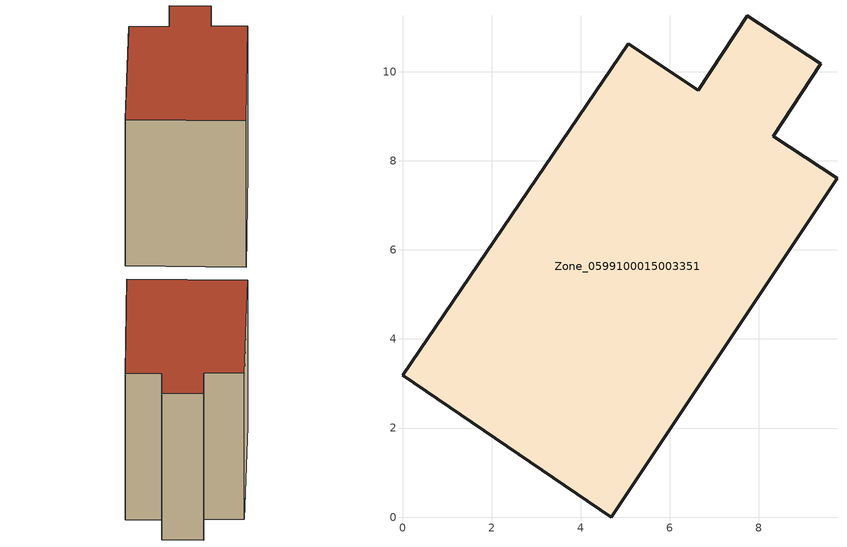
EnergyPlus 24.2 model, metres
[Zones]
Zone_0599100015003351
 floor ground (C_G): 6.64,9.58 7.74,11.26 9.38,10.18 8.32,8.55 9.75,7.61 4.69,0 0,3.19 5.07,10.62 z0.9
 wall outside (C_F): 4.69,0 9.75,7.61 8.32,8.55 9.38,10.18 7.74,11.26 6.64,9.58 5.07,10.62 0,3.19 4.69,0 z0.9:8.72
 roof outside (C_R): 7.74,11.26 6.64,9.58 5.07,10.62 0,3.19 4.69,0 9.75,7.61 8.32,8.55 9.38,10.18 z8.72
[BUILDING]
Pand.0599100015003351: North Axis=0; Terrain=City; Loads Convergence Tolerance Value=0.04; Temperature Convergence Tolerance Value=0.4; Solar Distribution=FullExterior; Maximum Number of Warmup Days=25; Minimum Number of Warmup Days=1
[Site:Location]
Rotterdam.The.Hague.AP_ZH_NLD Design_Conditions: Latitude=51.96; Longitude=4.45; Time Zone=1; Elevation=-4.5
[SITE:GROUNDTEMPERATURE:BUILDINGSURFACE]
18, 18, 18, 18, 18, 18, 18, 18, 18, 18, 18, 18
[MATERIAL] Thermal Absorptance=0.9; Solar Absorptance=0.7; Visible Absorptance=0.7
Name | Roughness | Thickness | Conductivity | Density | Specific Heat
G.TI.1965-1974 | MediumSmooth | 0.15 | 0.882353 | 540 | 1210
F.TI.1965-1974 | Rough | 0.3 | 0.697674 | 1920 | 840
R.TI.1965-1974 | MediumRough | 0.2 | 0.232558 | 1500 | 1000
[CONSTRUCTION]
C_G: G.TI.1965-1974
C_F: F.TI.1965-1974
C_R: R.TI.1965-1974
[ZONE]
Zone_0599100015003351: Type=1; Multiplier=1; Ceiling Height=Autocalculate; Volume=Autocalculate; Floor Area=autocalculate; Part of Total Floor Area=Yes
[ZONEINFILTRATION:DESIGNFLOWRATE]
Infil_Zone_0599100015003351: Zone or ZoneList or Space or SpaceList=Zone_0599100015003351; Schedule=AlwaysOn; Design Flow Rate Calculation Method=Flow/Area; Flow Rate per Floor Area=0.003; Constant Term Coefficient=1; Temperature Term Coefficient=0; Velocity Term Coefficient=0; Velocity Squared Term Coefficient=0
[HVACTEMPLATE:ZONE:IDEALLOADSAIRSYSTEM]
Zone_0599100015003351: Maximum Heating Supply Air Temperature=50; Minimum Cooling Supply Air Temperature=13; Maximum Heating Supply Air Humidity Ratio=0.0156; Minimum Cooling Supply Air Humidity Ratio=0.0077; Heating Limit=NoLimit; Cooling Limit=NoLimit; Dehumidification Control Type=ConstantSensibleHeatRatio; Cooling Sensible Heat Ratio=0.7; Dehumidification Setpoint=60; Humidification Control Type=None; Humidification Setpoint=30; Outdoor Air Method=None; Outdoor Air Flow Rate per Person=0.00944; Outdoor Air Flow Rate per Zone Floor Area=0; Outdoor Air Flow Rate per Zone=0; Demand Controlled Ventilation Type=None; Outdoor Air Economizer Type=NoEconomizer; Heat Recovery Type=None; Sensible Heat Recovery Effectiveness=0.7; Latent Heat Recovery Effectiveness=0.65
[ZONECONTROL:THERMOSTAT]
ThermostatControl_Zone_0599100015003351: Zone or ZoneList=Zone_0599100015003351; Control Type Schedule=DualSetpointControlType; Control 1=Thermostat_Zone_0599100015003351; Temperature Difference Between Cutout And Setpoint=0
[THERMOSTATSETPOINT:DUALSETPOINT]
Thermostat_Zone_0599100015003351: Heating Setpoint Temperature Schedule=HeatingSetpoint_Zone_0599100015003351; Cooling Setpoint Temperature Schedule=CoolingSetpoint_Zone_0599100015003351
[SCHEDULE:COMPACT]
HeatingSetpoint_Zone_0599100015003351: Through: 12/31, For: AllDays, Until: 24:00, 21
CoolingSetpoint_Zone_0599100015003351: Through: 12/31, For: AllDays, Until: 24:00, 24
DualSetpointControlType: Through: 12/31, For: AllDays, Until: 24:00, 4
AlwaysOn: Through: 12/31, For: AllDays, Until: 24:00, 1
